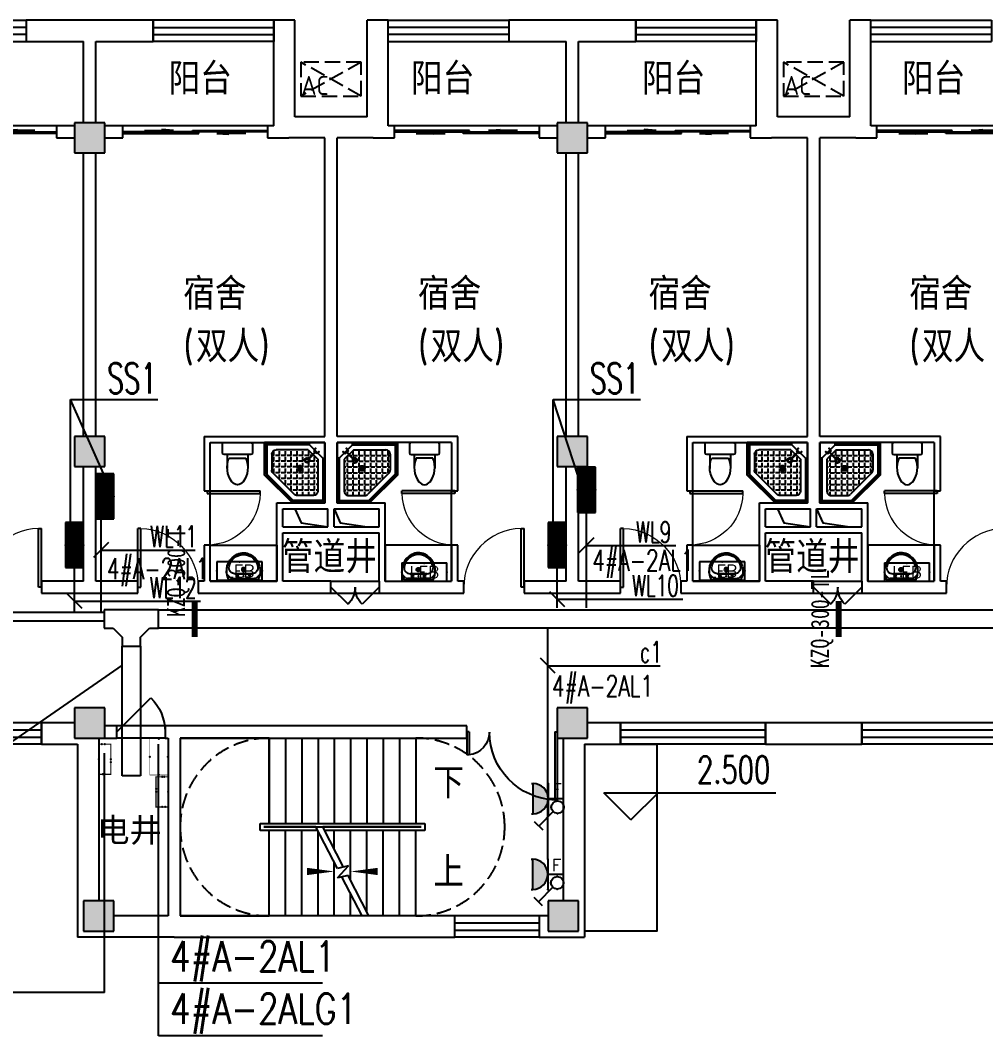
# Model space of a CAD drawing. Extents: x 1725663 to 4653551, y -550461 to 248782.
# Drawn here: x 2067400 to 2083402, y -184706 to -167871 of the extents above; entities that cross this region are included whole.
import ezdxf
from ezdxf.enums import TextEntityAlignment as Align

# ---------------------------------------------------------------- set-up
doc = ezdxf.new("R2010")
doc.units = 0
doc.header["$LTSCALE"] = 1000
doc.linetypes.add('DASH', pattern=[0.35, 0.25, -0.1])
for name, color, linetype in [('0-底图', 7, 'Continuous'), ('A-FLOR-STRS', 140, 'Continuous'), ('CABLETRAY', 4, 'Continuous'), ('CABLETRAY_DIM', 3, 'Continuous'), ('CLAYER', 7, 'Continuous'), ('COLUMN', 255, 'Continuous'), ('DBZ', 7, 'Continuous'), ('DIM-照明', 3, 'Continuous'), ('DIM-箱柜', 7, 'Continuous'), ('DIM_ELEV', 3, 'Continuous'), ('DIM_SYMB', 3, 'Continuous'), ('DOOR_FIRE', 4, 'Continuous'), ('EQUIP-插座', 3, 'Continuous'), ('EQUIP-照明', 3, 'Continuous'), ('EQUIP-箱柜', 3, 'Continuous'), ('PUB_HATCH', 8, 'Continuous'), ('PUB_TEXT', 7, 'Continuous'), ('STAIR', 2, 'Continuous'), ('TEL_TEXT', 7, 'Continuous'), ('WALL', 2, 'Continuous'), ('WINDOW', 4, 'Continuous'), ('WIRE-照明', 6, 'Continuous'), ('抗震支吊架', 2, 'Continuous'), ('洁具', 213, 'Continuous'), ('空调外机', 211, 'Continuous')]:
    doc.layers.add(name, color=color, linetype=linetype)
doc.styles.add('_TCH_DIM', font='SIMPLEX', dxfattribs={"width": 0.8, "height": 5, "bigfont": 'HZTXT'})
doc.styles.add('_TEL_DIM', font='SIMPLEX', dxfattribs={"width": 0.8, "height": 3.5, "bigfont": 'HZTXT'})
doc.styles.add('kzcad', font='', dxfattribs={"width": 0.8})
doc.styles.get("Standard").update_dxf_attribs({"font": 'geniso.shx', "bigfont": 'hztxt.shx'})
doc.styles.add('黑体', font='')
doc.styles.get('kzcad').set_extended_font_data('SimSun')
doc.styles.get('黑体').set_extended_font_data('SimHei')

# ---------------------------------------------------------------- blocks, each defined once
blk = doc.blocks.new('$equip_U$00000177(WIN7-PC-dian)')
at = {"const_width": 0.02}
blk.add_lwpolyline([(-0.6, 0.6), (0.6, 0.6), (0.6, 0), (-0.6, 0)], close=True, dxfattribs=at)
for p in [(0, 0.6), (-0.6, 0.3), (0, 0), (0.6, 0.3)]:
    blk.add_point(p)
at = {"color": 7, "style": '_TEL_DIM', "flags": 1}
for tag in ['A', 'REMARK']:
    blk.add_attdef(tag, text='', height=0.00002, dxfattribs=at).set_placement((0, 0), align=Align.MIDDLE_CENTER)
blk = doc.blocks.new('fdsefg')
at = {"layer": 'EQUIP-箱柜', "const_width": 20}
blk.add_lwpolyline([(21301, 11505), (21801, 11505), (21801, 11305), (21301, 11305)], close=True, dxfattribs=at)
at = {"layer": 'EQUIP-箱柜'}
for p in [(21601, 11505), (21301, 11355), (21801, 11372)]:
    blk.add_point(p, dxfattribs=at)
blk = doc.blocks.new('$equip_U$00000181(WIN7-PC-dian)')
for p in [(0, 0.4), (-0.5, 0.2), (0, 0), (0.5, 0.2)]:
    blk.add_point(p)
at = {"xscale": 0.002, "yscale": 0.002, "zscale": 0.002}
blk.add_blockref('fdsefg', (-43.101, -22.61), dxfattribs=at)
at = {"color": 7, "style": '_TEL_DIM', "flags": 1}
for tag in ['A', 'REMARK']:
    blk.add_attdef(tag, text='', height=0.00002, dxfattribs=at).set_placement((0, 0), align=Align.MIDDLE_CENTER)
at = {"color": 7, "style": '_TEL_DIM'}
blk.add_attdef('$TEXT$', text='', height=0.00002, dxfattribs=at).set_placement((0.1, 0), align=Align.MIDDLE_CENTER)
blk = doc.blocks.new('*X490')
at = {"color": 0}
for p, q in [((-250, 33), (-83, 200)), ((-250, 68), (-118, 200)), ((-250, 104), (-154, 200)), ((-250, 139), (-189, 200)), ((-250, 174), (-224, 200)), ((-247, 0), (-47, 200)), ((-212, 0), (-12, 200)), ((-177, 0), (23, 200)), ((-141, 0), (59, 200)), ((-106, 0), (94, 200)), ((-71, 0), (129, 200)), ((-35, 0), (165, 200)), ((0, 0), (200, 200)), ((35, 0), (235, 200)), ((71, 0), (250, 179)), ((106, 0), (250, 144)), ((141, 0), (250, 109)), ((177, 0), (250, 73)), ((212, 0), (250, 38)), ((247, 0), (250, 3))]:
    blk.add_line(p, q, dxfattribs=at)
blk = doc.blocks.new('$equip$00002943')
for p, q in [((-0.75, 0.6), (-0.75, 0)), ((0.75, 0.6), (-0.75, 0.6)), ((0.75, 0), (0.75, 0.6)), ((-0.75, 0), (0.75, 0))]:
    blk.add_line(p, q)
for points, const_width in [([(-0.75, 0.3), (0.75, 0.3)], 0.6), ([(-0.75, 0.6), (-0.75, 0), (0.75, 0), (0.75, 0.6), (-0.75, 0.6), (-0.75, 0)], 0.02)]:
    blk.add_lwpolyline(points, dxfattribs=dict(const_width=const_width))
for p in [(0, 0.6), (-0.75, 0.3), (0, 0), (0.75, 0.3)]:
    blk.add_point(p)
at = {"xscale": 0.00300000000061118, "yscale": 0.00300000000061118, "zscale": 0.00300000000061118}
blk.add_blockref('*X490', (0, 0), dxfattribs=at)
at = {"color": 7, "style": '_TEL_DIM', "flags": 1}
for tag in ['A', 'REMARK']:
    blk.add_attdef(tag, text='', height=0.00002, dxfattribs=at).set_placement((0, 0), align=Align.MIDDLE_CENTER)
blk = doc.blocks.new('$equip$00001764')
for p, q in [((-0.5, 1.05), (-0.5, 1)), ((0.5, 1.05), (0.5, 1)), ((-0.5, 1), (0.5, 1)), ((0.5, 0.5), (-0.5, 0.5)), ((0, 0.5), (0, 0))]:
    blk.add_line(p, q)
blk.add_arc((0, 1), 0.5, 180, 0)
for p in [(-0.5, 0.5), (0.5, 0.5), (0, 0)]:
    blk.add_point(p)
for points in [[(0.433, 0.75), (-0.433, 0.75), (0.5, 1), (-0.5, 1)], [(0.25, 0.567), (-0.25, 0.567), (0.433, 0.75), (-0.433, 0.75)], [(0, 0.5), (0, 0.5), (0.25, 0.567), (-0.25, 0.567)]]:
    blk.add_solid(points)
at = {"color": 7, "style": '_TEL_DIM'}
blk.add_attdef('$TEXT$', text='', height=0.4, dxfattribs=at).set_placement((0.303, 0.211), align=Align.MIDDLE_CENTER)
at = {"color": 7, "style": '_TEL_DIM', "flags": 1}
blk.add_attdef('A', text='', height=0.00002, dxfattribs=at).set_placement((0, 0), align=Align.MIDDLE_CENTER)
blk = doc.blocks.new('$equip$00002327')
for p, q in [((0.147, 0.356), (0.625, 0.833)), ((0.484, 0.975), (0.766, 0.692))]:
    blk.add_line(p, q)
blk.add_circle((0, 0.208), 0.208)
for p in [(0, 0.417), (-0.208, 0.208), (0, 0), (0.208, 0.208)]:
    blk.add_point(p)
at = {"color": 7, "flags": 1}
blk.add_attdef('A', text='', height=0.00002, dxfattribs=at).set_placement((0, 0), align=Align.MIDDLE_CENTER)
blk = doc.blocks.new('$equip$00002908')
for p, q in [((0.75, 0.6), (-0.75, 0.6)), ((-0.75, 0.6), (-0.75, 0)), ((0.75, 0), (0.75, 0.6)), ((-0.75, 0), (0.75, 0))]:
    blk.add_line(p, q)
at = {"const_width": 0.04}
blk.add_lwpolyline([(-0.75, 0.6), (-0.75, 0), (0.75, 0), (0.75, 0.6), (-0.75, 0.6), (-0.75, 0)], dxfattribs=at)
for p in [(0, 0.6), (-0.75, 0.3), (0, 0), (0.75, 0.3)]:
    blk.add_point(p)
at = {"color": 7, "style": '_TEL_DIM'}
blk.add_attdef('$TEXT$', text='', height=0.4, dxfattribs=at).set_placement((0, 0.3), align=Align.MIDDLE_CENTER)
at = {"color": 7, "style": '_TEL_DIM', "flags": 1}
for tag in ['A', 'REMARK']:
    blk.add_attdef(tag, text='', height=0.00002, dxfattribs=at).set_placement((0, 0), align=Align.MIDDLE_CENTER)
blk = doc.blocks.new('1F平面-CAD导入_dwg_Drawing4_t3_dwg_$plan$00001613-474159-1F-927810-1F')
at = {"layer": '洁具'}
for p, q in [((-200, 170), (-430, 170)), ((-30, 250), (-170, 250)), ((-260, -140), (-260, 140)), ((-200, -170), (-200, -220)), ((-170, -250), (-30, -250))]:
    blk.add_line(p, q, dxfattribs=at)
for points in [[(-200, 220), (-200, 170), (-200, -170), (-430, -170)], [(0, -220), (0, 220)]]:
    blk.add_lwpolyline(points, dxfattribs=at)
for centre, radius, start, end in [((-413, -227), 398, 67.4505, 126.6381), ((-170, 220), 30, 90, 180), ((-30, 220), 30, 0, 90), ((-590, 0), 110, 123.4509, 236.5491), ((-413, 227), 398, 233.3619, 292.5495), ((-170, -220), 30, 180, 270), ((-30, -220), 30, 270, 0)]:
    blk.add_arc(centre, radius, start, end, dxfattribs=at)
blk = doc.blocks.new('$lvtry$00000169')
at = {"color": 0}
for p, q in [((259, -36), (259, 0)), ((259, -36), (36, -259)), ((276, -120), (120, -276)), ((144, -151), (291, -298)), ((151, -144), (298, -291)), ((259, -24), (976, -24)), ((259, -36), (964, -36)), ((270, -213), (270, -143)), ((276, -120), (808, -120)), ((366, -213), (366, -143)), ((462, -213), (462, -143)), ((558, -213), (558, -143)), ((655, -213), (655, -143)), ((751, -213), (751, -143)), ((847, -213), (847, -143)), ((964, -36), (976, -24)), ((964, -36), (964, -525)), ((976, -24), (976, -530)), ((36, -259), (0, -259)), ((24, -259), (24, -976)), ((36, -259), (36, -964)), ((120, -276), (120, -808)), ((120, -309), (147, -309)), ((173, -309), (173, -239)), ((173, -309), (243, -309)), ((173, -405), (173, -335)), ((183, -213), (205, -213)), ((220, -213), (243, -213)), ((270, -213), (340, -213)), ((270, -263), (270, -239)), ((270, -405), (270, -335)), ((334, -309), (340, -309)), ((366, -213), (436, -213)), ((366, -309), (366, -239)), ((366, -309), (436, -309)), ((366, -405), (366, -335)), ((462, -213), (532, -213)), ((462, -309), (462, -239)), ((462, -309), (532, -309)), ((462, -405), (462, -335)), ((558, -213), (628, -213)), ((558, -309), (558, -239)), ((558, -309), (628, -309)), ((558, -405), (558, -335)), ((655, -213), (725, -213)), ((655, -309), (655, -239)), ((655, -309), (725, -309)), ((655, -405), (655, -335)), ((751, -213), (821, -213)), ((751, -309), (751, -239)), ((751, -309), (821, -309)), ((751, -405), (751, -335)), ((847, -213), (880, -213)), ((847, -309), (847, -239)), ((847, -309), (880, -309)), ((847, -405), (847, -335)), ((880, -192), (880, -460)), ((120, -405), (147, -405)), ((120, -501), (147, -501)), ((173, -405), (243, -405)), ((173, -501), (173, -431)), ((173, -501), (243, -501)), ((270, -405), (340, -405)), ((270, -501), (270, -431)), ((270, -501), (340, -501)), ((366, -405), (379, -405)), ((366, -501), (366, -431)), ((366, -501), (436, -501)), ((462, -405), (532, -405)), ((462, -501), (462, -431)), ((462, -501), (532, -501)), ((558, -405), (628, -405)), ((558, -501), (558, -431)), ((558, -501), (628, -501)), ((655, -405), (725, -405)), ((655, -501), (655, -431)), ((655, -501), (725, -501)), ((751, -405), (821, -405)), ((751, -501), (751, -431)), ((751, -501), (821, -501)), ((847, -405), (880, -405)), ((847, -501), (847, -431)), ((847, -501), (867, -501)), ((120, -598), (147, -598)), ((173, -598), (173, -528)), ((173, -598), (243, -598)), ((173, -694), (173, -624)), ((270, -598), (270, -528)), ((270, -598), (340, -598)), ((270, -694), (270, -624)), ((366, -598), (366, -528)), ((366, -598), (436, -598)), ((366, -694), (366, -624)), ((462, -598), (462, -528)), ((462, -598), (532, -598)), ((462, -694), (462, -624)), ((859, -511), (511, -859)), ((964, -525), (525, -964)), ((976, -530), (530, -976)), ((558, -598), (558, -528)), ((558, -598), (628, -598)), ((558, -694), (558, -624)), ((655, -598), (655, -528)), ((655, -598), (725, -598)), ((655, -694), (655, -624)), ((751, -598), (751, -528)), ((751, -598), (773, -598)), ((964, -525), (976, -530)), ((120, -694), (147, -694)), ((120, -790), (147, -790)), ((173, -694), (243, -694)), ((173, -790), (173, -720)), ((173, -790), (243, -790)), ((173, -878), (173, -816)), ((270, -694), (340, -694)), ((270, -790), (270, -720)), ((270, -790), (340, -790)), ((270, -880), (270, -816)), ((366, -694), (436, -694)), ((366, -790), (366, -720)), ((366, -790), (436, -790)), ((366, -880), (366, -816)), ((462, -694), (532, -694)), ((462, -790), (462, -720)), ((462, -790), (532, -790)), ((462, -880), (462, -816)), ((558, -694), (628, -694)), ((558, -790), (558, -720)), ((558, -790), (580, -790)), ((655, -694), (676, -694)), ((36, -964), (24, -976)), ((24, -976), (530, -976)), ((36, -964), (525, -964)), ((192, -880), (460, -880)), ((525, -964), (530, -976))]:
    blk.add_line(p, q, dxfattribs=at)
blk.add_lwpolyline([(0, 0), (0, -1000), (540, -1000), (1000, -540), (1000, 0)], close=True)
for points in [[(0, 0), (0, -1000)], [(0, 0), (1000, 0)], [(1000, 0), (1000, -540)], [(136, -190), (148, -178), (132, -162), (121, -174)], [(190, -136), (178, -148), (162, -132), (174, -121)], [(1000, -540), (540, -1000)], [(0, -1000), (540, -1000)]]:
    blk.add_lwpolyline(points, close=True, dxfattribs=at)
for radius in [43.8, 31.1]:
    blk.add_circle((416, -428), radius, dxfattribs=at)
for centre, radius, start, end in [((808, -192), 72, 0, 90), ((296, -296), 40.6, 142.583, 128.4197), ((296, -296), 28.6, 145.828, 125.6599), ((808, -460), 72, 315, 0), ((192, -808), 72, 180, 270), ((460, -808), 72, 270, 315)]:
    blk.add_arc(centre, radius, start, end, dxfattribs=at)
for p in [(103, -156, 0), (156, -102, 0), (416, -428, 0)]:
    blk.add_point(p, dxfattribs=at)
blk = doc.blocks.new('$lvtry$00000178')
at = {"color": 0}
for p, q in [((-238, 0), (238, 0)), ((-214, -36), (-272, -91)), ((-180, -23), (180, -23)), ((-142, -105), (140, -105)), ((140, -105), (-142, -105)), ((216, -37), (268, -91))]:
    blk.add_line(p, q, dxfattribs=at)
blk.add_lwpolyline([(-104, -430, 0.224698), (110, -425, 0.348046), (269, -79), (239, 0), (-241, 0), (-271, -79, 0.356844)], format="xyb", close=True, dxfattribs=at)
for centre, radius in [((-100, -65), 16.3), ((1, -172), 31.6), ((100, -65), 16.3)]:
    blk.add_circle(centre, radius, dxfattribs=at)
at = {"color": 0, "lineweight": 13}
blk.add_circle((1, -172), 23, dxfattribs=at)
at = {"color": 0}
for centre, radius, start, end in [((-142, -205), 100, 90, 190.5602), ((-180, -73), 50, 90, 133.181), ((140, -205), 100, 349.4398, 90), ((180, -73), 50, 44.5607, 90), ((-1, -179), 243, 190.5602, 349.4398)]:
    blk.add_arc(centre, radius, start, end, dxfattribs=at)
for p in [(0, -65), (1, -172)]:
    blk.add_point(p, dxfattribs=at)
blk = doc.blocks.new('A$C70365C93')
at = {"layer": '洁具'}
blk.add_lwpolyline([(-1900, 2300), (-1900, 1700), (-800, 1700), (-800, 2300)], close=True, dxfattribs=at)
blk.add_blockref('$lvtry$00000178', (-1350, 2280), dxfattribs=at)
at = {"layer": '洁具', "rotation": 180}
blk.add_blockref('$lvtry$00000169', (0, 0), dxfattribs=at)
at = {"layer": '洁具', "extrusion": (0, 0, -1), "xscale": -1, "zscale": -1, "rotation": 90}
blk.add_blockref('1F平面-CAD导入_dwg_Drawing4_t3_dwg_$plan$00001613-474159-1F-927810-1F', (1450, 0), dxfattribs=at)
blk = doc.blocks.new('A$Cf5a72a1b')
at = {"layer": '空调外机', "linetype": 'DASH'}
for p, q in [((1000, 563), (0, 0)), ((1000, 0), (0, 563))]:
    blk.add_line(p, q, dxfattribs=at)
blk.add_lwpolyline([(1000, 563), (0, 563), (0, 0), (1000, 0)], close=True, dxfattribs=at)
at = {"layer": 'PUB_TEXT'}
blk.add_text('AC', height=315, dxfattribs=at).set_placement((5, 18))
blk = doc.blocks.new('$WINLIB2D$00000001')
at = {"color": 0}
for points in [[(-0.5, 0.5), (-0.5, -0.5)], [(-0.5, 0.5), (0.5, 0.5)], [(0.5, -0.5), (0.5, 0.5)], [(0.5, 0.1667), (-0.5, 0.1667)], [(0.5, -0.1667), (-0.5, -0.1667)], [(-0.5, -0.5), (0.5, -0.5)]]:
    blk.add_lwpolyline(points, dxfattribs=at)
blk = doc.blocks.new('$DorLib2D$00000131')
at = {"color": 0, "linetype": 'Continuous'}
for p, q in [((0.15, 0.125), (0.2319, 0.1973)), ((0.2319, 0.1973), (0.2319, 0.125)), ((-0.5, 0.125), (-0.5, 0)), ((0.0192, 0.125), (-0.5, 0.125)), ((0.0192, 0), (0.0192, 0.125)), ((0.35, 0.125), (0.15, 0.125)), ((-0.5, 0), (0.0192, 0)), ((-0.024, 0), (0.5, 0)), ((-0.024, -0.125), (-0.024, 0)), ((0.5, 0), (0.5, -0.125)), ((-0.35, -0.125), (-0.15, -0.125)), ((-0.2319, -0.1973), (-0.2319, -0.125)), ((-0.15, -0.125), (-0.2319, -0.1973)), ((0.5, -0.125), (-0.024, -0.125))]:
    blk.add_line(p, q, dxfattribs=at)
blk = doc.blocks.new('$DorLib2D$00000116')
at = {"color": 0}
for p, q in [((-0.5, 0), (-0.146, 0.354)), ((0.5, 0), (0.146, 0.354))]:
    blk.add_line(p, q, dxfattribs=at)
for centre, start, end in [((-0.5, 0), 0, 45), ((0.5, 0), 135, 180)]:
    blk.add_arc(centre, 0.5, start, end, dxfattribs=at)
blk = doc.blocks.new('$DorLib2D$00000001')
for p, q in [((0.45, 0.975), (0.5, 0.975)), ((0.45, 0), (0.45, 0.975)), ((0.5, 0), (0.5, 0.975)), ((0.5, 0), (0.45, 0))]:
    blk.add_line(p, q)
at = {"lineweight": 13}
blk.add_arc((0.475, 0), 0.975, 91.4693, 180, dxfattribs=at)
blk = doc.blocks.new('$DorLib2D$00000114')
at = {"color": 0}
blk.add_line((0.5, 0), (-0.207, 0.707), dxfattribs=at)
blk.add_arc((0.5, 0), 1, 135, 180, dxfattribs=at)
blk = doc.blocks.new('$DorLib2D$00000225')
at = {"color": 0}
for p, q in [((0.475, -0.001), (0.475, 0.752)), ((0.475, 0.752), (0.5, 0.752)), ((0.5, -0.001), (0.5, 0.752)), ((-0.5, 0), (-0.5, 0.252)), ((-0.475, 0.252), (-0.5, 0.252)), ((-0.475, 0), (-0.475, 0.252)), ((-0.475, 0), (-0.5, 0)), ((0.475, -0.001), (0.5, -0.001))]:
    blk.add_line(p, q, dxfattribs=at)
for centre, radius, start, end in [((0.505, -0.002), 0.755, 92.2493, 179.7238), ((-0.501, 0.003), 0.251, 359.7899, 84.0974)]:
    blk.add_arc(centre, radius, start, end, dxfattribs=at)
blk = doc.blocks.new('ghgd')
at = {"layer": 'PUB_HATCH'}
for points in [[(1505057, -88437.8), (1505057, -88937.8), (1505557, -88937.8), (1505557, -88437.8)], [(1513057, -88437.8), (1513057, -88937.8), (1513557, -88937.8), (1513557, -88437.8)], [(1505057, -93637.8), (1505057, -94137.8), (1505557, -94137.8), (1505557, -93637.8)], [(1513057, -93637.8), (1513057, -94137.8), (1513557, -94137.8), (1513557, -93637.8)], [(1505057, -98137.8), (1505057, -98637.8), (1505557, -98637.8), (1505557, -98137.8)], [(1513057, -98137.8), (1513057, -98637.8), (1513557, -98637.8), (1513557, -98137.8)], [(1505207, -101337.8), (1505207, -101837.8), (1505707, -101837.8), (1505707, -101337.8)], [(1512907, -101337.8), (1512907, -101837.8), (1513407, -101837.8), (1513407, -101337.8)]]:
    blk.add_hatch(color=256, dxfattribs=at).paths.add_polyline_path(points)
for points in [[(1508707, -94837.8), (1508810.6, -95068), (1509257, -95137.8)], [(1509357, -94837.8), (1509460.6, -95068), (1509907, -95137.8)], [(1516707, -94837.8), (1516810.6, -95068), (1517257, -95137.8)], [(1517357, -94837.8), (1517460.6, -95068), (1517907, -95137.8)]]:
    blk.add_lwpolyline(points)
at = {"layer": 'A-FLOR-STRS'}
for p, q in [((1508282, -98637.8), (1506807, -98637.8)), ((1506807, -98637.8), (1506807, -101587.8)), ((1508282, -98637.8), (1510712, -98637.8)), ((1508282, -98637.8), (1508282, -100052.8)), ((1508282, -100052.8), (1508282, -98637.8)), ((1508552, -98637.8), (1508552, -100052.8)), ((1508822, -98637.8), (1508822, -100052.8)), ((1509092, -98637.8), (1509092, -100052.8)), ((1509362, -98637.8), (1509362, -100052.8)), ((1509632, -98637.8), (1509632, -100052.8)), ((1509902, -98637.8), (1509902, -100052.8)), ((1510172, -98637.8), (1510172, -100052.8)), ((1510442, -98637.8), (1510442, -100052.8)), ((1510712, -98637.8), (1510712, -100052.8)), ((1508132, -100172.8), (1508132, -100052.8)), ((1508132, -100052.8), (1510862, -100052.8)), ((1509057.4, -100112.8), (1508192, -100112.8)), ((1508192, -100112.8), (1508192, -100112.8)), ((1508192, -100112.8), (1509057.4, -100112.8)), ((1509057.4, -100112.8), (1508282, -100112.8)), ((1508282, -100112.8), (1510712, -100112.8)), ((1509414.2, -100799.4), (1509057.4, -100112.8)), ((1510712, -100112.8), (1509170.1, -100112.8)), ((1509515.3, -100777.1), (1509170.1, -100112.8)), ((1510802, -100112.8), (1509170.1, -100112.8)), ((1509170.1, -100112.8), (1510802, -100112.8)), ((1510712, -100112.8), (1510712, -100112.8)), ((1510802, -100112.8), (1510802, -100112.8)), ((1510862, -100052.8), (1510862, -100172.8)), ((1509088.6, -100172.8), (1508132, -100172.8)), ((1508282, -101587.8), (1508282, -100172.8)), ((1508282, -101587.8), (1508282, -100172.8)), ((1508552, -101587.8), (1508552, -100172.8)), ((1508822, -101587.8), (1508822, -100172.8)), ((1509092, -101587.8), (1509092, -100179.3)), ((1510862, -100172.8), (1509201.3, -100172.8)), ((1509362, -100482), (1509362, -100172.8)), ((1509632, -101001.6), (1509632, -100172.8)), ((1509902, -101521.2), (1509902, -100172.8)), ((1510172, -101587.8), (1510172, -100172.8)), ((1510442, -101587.8), (1510442, -100172.8)), ((1510712, -101587.8), (1510712, -100172.8)), ((1509362, -101587.8), (1509362, -100698.9)), ((1509596.6, -100759.1), (1509414.2, -100799.4)), ((1509414.7, -100957.3), (1509596.6, -100759.1)), ((1509589, -100918.8), (1509414.7, -100957.3)), ((1509823.9, -101587.8), (1509487.9, -100941.1)), ((1509936.6, -101587.8), (1509589, -100918.8)), ((1509632, -101587.8), (1509632, -101218.5)), ((1506807, -101587.8), (1508282, -101587.8)), ((1509823.9, -101587.8), (1508282, -101587.8)), ((1510712, -101587.8), (1509936.6, -101587.8))]:
    blk.add_line(p, q, dxfattribs=at)
at = {"layer": 'COLUMN'}
for p, q in [((1505057, -88437.8), (1505057, -88937.8)), ((1505557, -88437.8), (1505057, -88437.8)), ((1505557, -88937.8), (1505557, -88437.8)), ((1513057, -88437.8), (1513057, -88937.8)), ((1513557, -88437.8), (1513057, -88437.8)), ((1513557, -88937.8), (1513557, -88437.8)), ((1505057, -88937.8), (1505557, -88937.8)), ((1513057, -88937.8), (1513557, -88937.8)), ((1505057, -93637.8), (1505057, -94137.8)), ((1505557, -93637.8), (1505057, -93637.8)), ((1505557, -94137.8), (1505557, -93637.8)), ((1513057, -93637.8), (1513057, -94137.8)), ((1513557, -93637.8), (1513057, -93637.8)), ((1513557, -94137.8), (1513557, -93637.8)), ((1505057, -94137.8), (1505557, -94137.8)), ((1513057, -94137.8), (1513557, -94137.8)), ((1505057, -98137.8), (1505057, -98637.8)), ((1505557, -98137.8), (1505057, -98137.8)), ((1505557, -98637.8), (1505557, -98137.8)), ((1513057, -98137.8), (1513057, -98637.8)), ((1513557, -98137.8), (1513057, -98137.8)), ((1513557, -98637.8), (1513557, -98137.8)), ((1505057, -98637.8), (1505557, -98637.8)), ((1513057, -98637.8), (1513557, -98637.8)), ((1505207, -101337.8), (1505207, -101837.8)), ((1505707, -101337.8), (1505207, -101337.8)), ((1505707, -101837.8), (1505707, -101337.8)), ((1512907, -101337.8), (1512907, -101837.8)), ((1513407, -101337.8), (1512907, -101337.8)), ((1513407, -101837.8), (1513407, -101337.8)), ((1505207, -101837.8), (1505707, -101837.8)), ((1512907, -101837.8), (1513407, -101837.8))]:
    blk.add_line(p, q, dxfattribs=at)
at = {"layer": 'Defpoints'}
blk.add_lwpolyline([(1513507, -98737.8), (1514707, -98737.8), (1514707, -101837.8), (1513507, -101837.8)], dxfattribs=at)
at = {"layer": 'DIM_ELEV'}
for p, q in [((1514278.7, -99994.8), (1513828.7, -99544.8)), ((1513828.7, -99544.8), (1516678.7, -99544.8)), ((1514278.7, -99994.8), (1514728.7, -99544.8))]:
    blk.add_line(p, q, dxfattribs=at)
at = {"layer": 'DIM_SYMB'}
for points in [[(1510847, -99375.3, 0, 0, 0), (1507544.5, -99375.3, 0, 0, 0), (1507544.5, -100850.3, 0, 0, 0), (1509362, -100850.3, 0, 120, 0), (1508912, -100850.3, 0, 0, 0)], [(1510847, -100850.3, 0, 0, 0), (1509632, -100850.3, 0, 120, 0), (1510082, -100850.3, 0, 0, 0)]]:
    blk.add_lwpolyline(points, format="xyseb", dxfattribs=at)
at = {"layer": 'DOOR_FIRE'}
for p, q in [((1509307, -96037.8), (1510107, -96037.8)), ((1517307, -96037.8), (1518107, -96037.8)), ((1509307, -96237.8), (1510107, -96237.8)), ((1517307, -96237.8), (1518107, -96237.8)), ((1506557, -98437.8, 100), (1505757, -98437.8, 100)), ((1506557, -98637.8, 100), (1505757, -98637.8, 100))]:
    blk.add_line(p, q, dxfattribs=at)
at = {"layer": 'STAIR', "color": 9, "linetype": 'DASH'}
for p, q in [((1506807, -100112.8), (1506807, -100112.8)), ((1512187, -100112.8), (1512187, -100112.8))]:
    blk.add_line(p, q, dxfattribs=at)
for points in [[(1508282, -98637.8, 0.4142136), (1506807, -100112.8)], [(1510712, -98637.8, -0.4142136), (1512187, -100112.8)], [(1508282, -101587.8, -0.4142136), (1506807, -100112.8)], [(1510712, -101587.8, 0.4142136), (1512187, -100112.8)]]:
    blk.add_lwpolyline(points, format="xyb", dxfattribs=at)
at = {"layer": 'WALL'}
for p, q in [((1505307, -86737.8), (1504257, -86737.8)), ((1504257, -86737.8), (1504257, -87087.8)), ((1506357, -86737.8), (1505307, -86737.8)), ((1506357, -87087.8), (1506357, -86737.8)), ((1508707, -86737.8), (1508357, -86737.8)), ((1508357, -86737.8), (1508357, -87087.8)), ((1508707, -88337.8), (1508707, -86737.8)), ((1509907, -88337.8), (1509907, -86737.8)), ((1510257, -86737.8), (1509907, -86737.8)), ((1510257, -87087.8), (1510257, -86737.8)), ((1513307, -86737.8), (1512257, -86737.8)), ((1512257, -86737.8), (1512257, -87087.8)), ((1514357, -86737.8), (1513307, -86737.8)), ((1514357, -87087.8), (1514357, -86737.8)), ((1516707, -86737.8), (1516357, -86737.8)), ((1516357, -86737.8), (1516357, -87087.8)), ((1516707, -88337.8), (1516707, -86737.8)), ((1517907, -88337.8), (1517907, -86737.8)), ((1518257, -86737.8), (1517907, -86737.8)), ((1518257, -87087.8), (1518257, -86737.8)), ((1504257, -87087.8), (1505207, -87087.8)), ((1505207, -88437.8), (1505207, -87087.8)), ((1505407, -87087.8), (1506357, -87087.8)), ((1505407, -88437.8), (1505407, -87087.8)), ((1508357, -88487.8), (1508357, -87087.8)), ((1510257, -88487.8), (1510257, -87087.8)), ((1512257, -87087.8), (1513207, -87087.8)), ((1513207, -88437.8), (1513207, -87087.8)), ((1513407, -87087.8), (1514357, -87087.8)), ((1513407, -88437.8), (1513407, -87087.8)), ((1516357, -88487.8), (1516357, -87087.8)), ((1518257, -88487.8), (1518257, -87087.8)), ((1509307, -88337.8), (1508707, -88337.8)), ((1509907, -88337.8), (1509307, -88337.8)), ((1517307, -88337.8), (1516707, -88337.8)), ((1517907, -88337.8), (1517307, -88337.8)), ((1505057, -88487.8), (1504757, -88487.8)), ((1504757, -88487.8), (1504757, -88687.8)), ((1505857, -88487.8), (1505557, -88487.8)), ((1505857, -88687.8), (1505857, -88487.8)), ((1508357, -88487.8), (1508257, -88487.8)), ((1508257, -88487.8), (1508257, -88687.8)), ((1510357, -88487.8), (1510257, -88487.8)), ((1510357, -88687.8), (1510357, -88487.8)), ((1513057, -88487.8), (1512757, -88487.8)), ((1512757, -88487.8), (1512757, -88687.8)), ((1513857, -88487.8), (1513557, -88487.8)), ((1513857, -88687.8), (1513857, -88487.8)), ((1516357, -88487.8), (1516257, -88487.8)), ((1516257, -88487.8), (1516257, -88687.8)), ((1518357, -88487.8), (1518257, -88487.8)), ((1518357, -88687.8), (1518357, -88487.8)), ((1504757, -88687.8), (1505057, -88687.8)), ((1505557, -88687.8), (1505857, -88687.8)), ((1508257, -88687.8), (1508607, -88687.8)), ((1509207, -88687.8), (1508607, -88687.8)), ((1509207, -93637.8), (1509207, -88687.8)), ((1510007, -88687.8), (1509407, -88687.8)), ((1509407, -93637.8), (1509407, -88687.8)), ((1510007, -88687.8), (1510357, -88687.8)), ((1512757, -88687.8), (1513057, -88687.8)), ((1513557, -88687.8), (1513857, -88687.8)), ((1516257, -88687.8), (1516607, -88687.8)), ((1517207, -88687.8), (1516607, -88687.8)), ((1517207, -93637.8), (1517207, -88687.8)), ((1518007, -88687.8), (1517407, -88687.8)), ((1517407, -93637.8), (1517407, -88687.8)), ((1518007, -88687.8), (1518357, -88687.8)), ((1505207, -93637.8), (1505207, -88937.8)), ((1505407, -93637.8), (1505407, -88937.8)), ((1513207, -93637.8), (1513207, -88937.8)), ((1513407, -93637.8), (1513407, -88937.8)), ((1507207, -93637.8), (1509207, -93637.8)), ((1507207, -93637.8), (1507207, -94537.8)), ((1507307, -93737.8), (1509207, -93737.8)), ((1507307, -94537.8), (1507307, -93737.8)), ((1509207, -94737.8), (1509207, -93737.8)), ((1511407, -93637.8), (1509407, -93637.8)), ((1509407, -94737.8), (1509407, -93737.8)), ((1511307, -93737.8), (1509407, -93737.8)), ((1511307, -93737.8), (1511307, -94537.8)), ((1511407, -94537.8), (1511407, -93637.8)), ((1515207, -93637.8), (1517207, -93637.8)), ((1515207, -93637.8), (1515207, -94537.8)), ((1515307, -93737.8), (1517207, -93737.8)), ((1515307, -94537.8), (1515307, -93737.8)), ((1517207, -94737.8), (1517207, -93737.8)), ((1519407, -93637.8), (1517407, -93637.8)), ((1517407, -94737.8), (1517407, -93737.8)), ((1519307, -93737.8), (1517407, -93737.8)), ((1519307, -93737.8), (1519307, -94537.8)), ((1519407, -94537.8), (1519407, -93637.8)), ((1505207, -96037.8), (1505207, -94137.8)), ((1505407, -96037.8), (1505407, -94137.8)), ((1513207, -96037.8), (1513207, -94137.8)), ((1513407, -96037.8), (1513407, -94137.8)), ((1507207, -94537.8), (1507307, -94537.8)), ((1511307, -94537.8), (1511407, -94537.8)), ((1515207, -94537.8), (1515307, -94537.8)), ((1519307, -94537.8), (1519407, -94537.8)), ((1508407, -94737.8), (1509207, -94737.8)), ((1508407, -95237.8), (1508407, -94737.8)), ((1509407, -94737.8), (1510207, -94737.8)), ((1510207, -95237.8), (1510207, -94737.8)), ((1516407, -94737.8), (1517207, -94737.8)), ((1516407, -95237.8), (1516407, -94737.8)), ((1517407, -94737.8), (1518207, -94737.8)), ((1518207, -95237.8), (1518207, -94737.8)), ((1508507, -94837.8), (1509257, -94837.8)), ((1508507, -95137.8), (1508507, -94837.8)), ((1509257, -95137.8), (1509257, -94837.8)), ((1509357, -94837.8), (1510107, -94837.8)), ((1509357, -95137.8), (1509357, -94837.8)), ((1510107, -95137.8), (1510107, -94837.8)), ((1516507, -94837.8), (1517257, -94837.8)), ((1516507, -95137.8), (1516507, -94837.8)), ((1517257, -95137.8), (1517257, -94837.8)), ((1517357, -94837.8), (1518107, -94837.8)), ((1517357, -95137.8), (1517357, -94837.8)), ((1518107, -95137.8), (1518107, -94837.8)), ((1508407, -96037.8), (1508407, -95237.8)), ((1508507, -95137.8), (1509257, -95137.8)), ((1508507, -95237.8), (1509307, -95237.8)), ((1508507, -96037.8), (1508507, -95237.8)), ((1509307, -95237.8), (1510107, -95237.8)), ((1509357, -95137.8), (1510107, -95137.8)), ((1510107, -96037.8), (1510107, -95237.8)), ((1510207, -96037.8), (1510207, -95237.8)), ((1516407, -96037.8), (1516407, -95237.8)), ((1516507, -95137.8), (1517257, -95137.8)), ((1516507, -95237.8), (1517307, -95237.8)), ((1516507, -96037.8), (1516507, -95237.8)), ((1517307, -95237.8), (1518107, -95237.8)), ((1517357, -95137.8), (1518107, -95137.8)), ((1518107, -96037.8), (1518107, -95237.8)), ((1518207, -96037.8), (1518207, -95237.8)), ((1507307, -95437.8), (1507207, -95437.8)), ((1507207, -95437.8), (1507207, -96037.8)), ((1507307, -96037.8), (1507307, -95437.8)), ((1511407, -95437.8), (1511307, -95437.8)), ((1511307, -95437.8), (1511307, -96037.8)), ((1511407, -96037.8), (1511407, -95437.8)), ((1515307, -95437.8), (1515207, -95437.8)), ((1515207, -95437.8), (1515207, -96037.8)), ((1515307, -96037.8), (1515307, -95437.8)), ((1519407, -95437.8), (1519307, -95437.8)), ((1519307, -95437.8), (1519307, -96037.8)), ((1519407, -96037.8), (1519407, -95437.8)), ((1505207, -96037.8), (1504507, -96037.8)), ((1504507, -96037.8), (1504507, -96237.8)), ((1506107, -96037.8), (1505407, -96037.8)), ((1506107, -96237.8), (1506107, -96037.8)), ((1507207, -96037.8), (1507107, -96037.8)), ((1507107, -96037.8), (1507107, -96237.8)), ((1507307, -96037.8), (1508407, -96037.8)), ((1509307, -96037.8), (1508507, -96037.8)), ((1509307, -96237.8), (1509307, -96037.8)), ((1510107, -96037.8), (1510107, -96237.8)), ((1510207, -96037.8), (1511307, -96037.8)), ((1511507, -96037.8), (1511407, -96037.8)), ((1511507, -96237.8), (1511507, -96037.8)), ((1513207, -96037.8), (1512507, -96037.8)), ((1512507, -96037.8), (1512507, -96237.8)), ((1514107, -96037.8), (1513407, -96037.8)), ((1514107, -96237.8), (1514107, -96037.8)), ((1515207, -96037.8), (1515107, -96037.8)), ((1515107, -96037.8), (1515107, -96237.8)), ((1515307, -96037.8), (1516407, -96037.8)), ((1517307, -96037.8), (1516507, -96037.8)), ((1517307, -96237.8), (1517307, -96037.8)), ((1518107, -96037.8), (1518107, -96237.8)), ((1518207, -96037.8), (1519307, -96037.8)), ((1519507, -96037.8), (1519407, -96037.8)), ((1519507, -96237.8), (1519507, -96037.8)), ((1504507, -96237.8), (1505307, -96237.8)), ((1505307, -96237.8), (1506107, -96237.8)), ((1507107, -96237.8), (1507207, -96237.8)), ((1507207, -96237.8), (1508407, -96237.8)), ((1508407, -96237.8), (1509307, -96237.8)), ((1510107, -96237.8), (1510207, -96237.8)), ((1510207, -96237.8), (1511407, -96237.8)), ((1511407, -96237.8), (1511507, -96237.8)), ((1512507, -96237.8), (1513307, -96237.8)), ((1513307, -96237.8), (1514107, -96237.8)), ((1515107, -96237.8), (1515207, -96237.8)), ((1515207, -96237.8), (1516407, -96237.8)), ((1516407, -96237.8), (1517307, -96237.8)), ((1518107, -96237.8), (1518207, -96237.8)), ((1518207, -96237.8), (1519407, -96237.8)), ((1519407, -96237.8), (1519507, -96237.8)), ((1505057, -98387.8), (1504507, -98387.8)), ((1504507, -98387.8), (1504507, -98737.8)), ((1505757, -98437.8), (1505557, -98437.8)), ((1505757, -98637.8), (1505757, -98437.8)), ((1506707, -98437.8), (1506557, -98437.8)), ((1506557, -98437.8), (1506557, -98637.8)), ((1511557, -98437.8), (1506707, -98437.8)), ((1511557, -98637.8), (1511557, -98437.8)), ((1514107, -98387.8), (1513557, -98387.8)), ((1514107, -98737.8), (1514107, -98387.8)), ((1518107, -98387.8), (1516507, -98387.8)), ((1516507, -98387.8), (1516507, -98737.8)), ((1518107, -98737.8), (1518107, -98387.8)), ((1505457, -98637.8), (1505457, -101337.8)), ((1505557, -98637.8), (1505757, -98637.8)), ((1506557, -98637.8), (1506607, -98637.8)), ((1506607, -98637.8), (1506607, -101587.8)), ((1506807, -98637.8), (1506807, -101587.8)), ((1506807, -98637.8), (1511557, -98637.8)), ((1513157, -98637.8), (1513157, -101337.8)), ((1504507, -98737.8), (1505107, -98737.8)), ((1505107, -98737.8), (1505107, -101937.8)), ((1513507, -98737.8), (1514107, -98737.8)), ((1513507, -98737.8), (1513507, -101937.8)), ((1516507, -98737.8), (1518107, -98737.8)), ((1506607, -101587.8), (1505707, -101587.8)), ((1511357, -101587.8), (1506807, -101587.8)), ((1511357, -101937.8), (1511357, -101587.8)), ((1512907, -101587.8), (1512757, -101587.8)), ((1512757, -101587.8), (1512757, -101937.8)), ((1506707, -101937.8), (1505107, -101937.8)), ((1506707, -101937.8), (1511357, -101937.8)), ((1512757, -101937.8), (1513507, -101937.8))]:
    blk.add_line(p, q, dxfattribs=at)
at = {"layer": 'WINDOW'}
for p, q in [((1504757, -88487.8), (1502357, -88487.8)), ((1508257, -88487.8), (1505857, -88487.8)), ((1512757, -88487.8), (1510357, -88487.8)), ((1516257, -88487.8), (1513857, -88487.8)), ((1520757, -88487.8), (1518357, -88487.8)), ((1507307, -95437.8), (1507307, -94537.8)), ((1511307, -95437.8), (1511307, -94537.8)), ((1515307, -95437.8), (1515307, -94537.8)), ((1519307, -95437.8), (1519307, -94537.8))]:
    blk.add_line(p, q, dxfattribs=at)
for p in [(1508807.5, -87993.9), (1516807.5, -87993.9)]:
    blk.add_blockref('A$Cf5a72a1b', p)
at = {"xscale": -1, "rotation": 180}
for p in [(1509207, -93737.8), (1517207, -93737.8)]:
    blk.add_blockref('A$C70365C93', p, dxfattribs=at)
at = {"rotation": 180}
for p in [(1509407, -93737.8), (1517407, -93737.8)]:
    blk.add_blockref('A$C70365C93', p, dxfattribs=at)
at = {"layer": 'DOOR_FIRE', "xscale": 800, "yscale": -800, "zscale": 200}
for p in [(1509707, -96137.8), (1517707, -96137.8)]:
    blk.add_blockref('$DorLib2D$00000116', p, dxfattribs=at)
at = {"layer": 'DOOR_FIRE', "zscale": 200, "rotation": 180}
for name, p, xscale, yscale in [('$DorLib2D$00000114', (1506157, -98537.8), 800, -800), ('$DorLib2D$00000225', (1512307, -98537.8), -1500, 1500)]:
    blk.add_blockref(name, p, dxfattribs=dict(at, xscale=xscale, yscale=yscale))
at = {"layer": 'WINDOW'}
for name, p, xscale, yscale, zscale, rotation in [('$WINLIB2D$00000001', (1503257, -86912.8), -2000, 350, -2000, 180), ('$WINLIB2D$00000001', (1507357, -86912.8), 2000, 350, 2000, 179.999999999998), ('$WINLIB2D$00000001', (1511257, -86912.8), -2000, 350, -2000, 180), ('$WINLIB2D$00000001', (1515357, -86912.8), 2000, 350, 2000, 180.0000000000061), ('$WINLIB2D$00000001', (1519257, -86912.8), -2000, 350, -2000, 180), ('$DorLib2D$00000131', (1503557, -88587.8), -2400, -200, -2400, 180), ('$DorLib2D$00000131', (1507057, -88587.8), 2400, -200, 2400, 180), ('$DorLib2D$00000131', (1511557, -88587.8), -2400, -200, -2400, 180), ('$DorLib2D$00000131', (1515057, -88587.8), 2400, -200, 2400, 180), ('$DorLib2D$00000131', (1519557, -88587.8), -2400, -200, -2400, 180), ('$DorLib2D$00000001', (1507257, -94987.8), 900, -900, 900, 90), ('$DorLib2D$00000001', (1511357, -94987.8), 900, 900, 900, 90), ('$DorLib2D$00000001', (1515257, -94987.8), 900, -900, 900, 90), ('$DorLib2D$00000001', (1519357, -94987.8), 900, 900, 900, 90), ('$WINLIB2D$00000001', (1503307, -98562.8), 2400, 350, 2400, 179.9999999999996), ('$WINLIB2D$00000001', (1515307, -98562.8), -2400, -350, -2400, 359.9999999999812), ('$WINLIB2D$00000001', (1519307, -98562.8), -2400, -350, -2400, 359.9999999999812), ('$WINLIB2D$00000001', (1512057, -101762.8), 1400, -350, 1400, 180)]:
    blk.add_blockref(name, p, dxfattribs=dict(at, xscale=xscale, yscale=yscale, zscale=zscale, rotation=rotation))
at = {"layer": 'WINDOW', "yscale": 1000}
for p, xscale, zscale in [((1504007, -96137.8), 1000, 1000), ((1506607, -96137.8), -1000, -1000), ((1512007, -96137.8), 1000, 1000), ((1514607, -96137.8), -1000, -1000), ((1520007, -96137.8), 1000, 1000)]:
    blk.add_blockref('$DorLib2D$00000001', p, dxfattribs=dict(at, xscale=xscale, zscale=zscale))
at = {"layer": 'CLAYER'}
for p in [(1508492.3, -95900.8), (1516492.3, -95900.8)]:
    blk.add_text('管道井', height=525, dxfattribs=at).set_placement(p)
at = {"layer": 'CLAYER', "style": '黑体'}
blk.add_text('电井', height=394.3, dxfattribs=at).set_placement((1505429.7, -100361.6))
at = {"layer": 'PUB_TEXT'}
for s, p in [('阳台', (1506614.2, -87969.7)), ('阳台', (1510634, -87969.7)), ('阳台', (1514460.7, -87969.7)), ('阳台', (1518771.3, -87969.7)), ('宿舍', (1506857.7, -91537.5)), ('宿舍', (1510747.6, -91537.5)), ('宿舍', (1514568.4, -91537.5)), ('宿舍', (1518890.6, -91537.5)), ('(', (1506857.7, -92409.6)), ('双人', (1507067.7, -92409.6)), (')', (1508117.7, -92409.6)), ('(', (1510747.6, -92409.6)), ('双人', (1510957.6, -92409.6)), (')', (1512007.6, -92409.6)), ('(', (1514568.4, -92409.6)), ('双人', (1514778.4, -92409.6)), (')', (1515828.4, -92409.6)), ('(', (1518890.6, -92409.6)), ('双人', (1519100.6, -92409.6))]:
    blk.add_text(s, height=525, dxfattribs=at).set_placement(p)
at = {"layer": 'PUB_TEXT', "color": 7, "style": '_TCH_DIM', "width": 0.705882}
blk.add_text('2.500', height=446.25, dxfattribs=at).set_placement((1515373.7, -99387.3))
at = {"layer": 'PUB_TEXT', "color": 7, "style": '_TCH_DIM'}
for s, p in [('下', (1511004.5, -99637.8)), ('上', (1511004.5, -101112.8))]:
    blk.add_text(s, height=506.4, dxfattribs=at).set_placement(p)

msp = doc.modelspace()

# ---------------------------------------------------------------- linework, layer by layer
at = {"layer": 'CABLETRAY'}
for p, q in [((2060779, -177685), (2068791, -177685)), ((2060779, -177685), (2068791, -177685)), ((2069691, -177648), (2068791, -177648)), ((2068791, -177648), (2068791, -177948)), ((2069691, -177648), (2068791, -177648)), ((2068791, -177648), (2068791, -177948)), ((2068791, -177685), (2068791, -177835)), ((2068791, -177685), (2068791, -177835)), ((2069691, -177948), (2069691, -177648)), ((2069691, -177948), (2069691, -177648)), ((2069691, -177648), (2156280, -177648)), ((2069691, -177948), (2069691, -177648)), ((2069691, -177948), (2069691, -177648)), ((2069691, -177648), (2156280, -177648)), ((2068791, -177835), (2060779, -177835)), ((2068791, -177835), (2060779, -177835)), ((2068791, -177948), (2068941, -177948)), ((2068791, -177948), (2068941, -177948)), ((2068941, -177948), (2069091, -178098)), ((2068941, -177948), (2069091, -178098)), ((2069391, -178098), (2069541, -177948)), ((2069391, -178098), (2069541, -177948)), ((2069541, -177948), (2069691, -177948)), ((2069541, -177948), (2069691, -177948)), ((2156280, -177948), (2069691, -177948)), ((2156280, -177948), (2069691, -177948)), ((2069091, -178098), (2069091, -178248)), ((2069091, -178098), (2069091, -178248)), ((2069391, -178248), (2069391, -178098)), ((2069391, -178248), (2069391, -178098)), ((2069091, -178248), (2069391, -178248)), ((2069091, -178248), (2069391, -178248)), ((2069091, -180398), (2069091, -178248)), ((2069091, -178248), (2069391, -178248)), ((2069091, -178248), (2069391, -178248)), ((2069091, -180398), (2069091, -178248)), ((2069391, -178248), (2069391, -180398)), ((2069391, -178248), (2069391, -180398)), ((2069391, -180398), (2069091, -180398)), ((2069391, -180398), (2069091, -180398))]:
    msp.add_line(p, q, dxfattribs=at)
at = {"layer": 'CABLETRAY_DIM'}
msp.add_line((2069091, -178565), (2066373, -180443), dxfattribs=at)
msp.add_line((2069091, -178565), (2066373, -180443), dxfattribs=at)
at = {"layer": 'DBZ'}
for p, q in [((2069690, -184706), (2069690, -179870)), ((2068797, -183989), (2068797, -180021)), ((2072410, -183837), (2069690, -183837)), ((2068797, -183989), (2065462, -183989)), ((2072410, -184706), (2069690, -184706))]:
    msp.add_line(p, q, dxfattribs=at)
at = {"layer": 'DIM-照明'}
for p, q in [((2068863, -176530), (2068615, -176778)), ((2068863, -176530), (2068615, -176778)), ((2076907, -176454), (2076660, -176702)), ((2076907, -176454), (2076660, -176702)), ((2068424, -177625), (2068176, -177378)), ((2068424, -177625), (2068176, -177378)), ((2076424, -177593), (2076176, -177345)), ((2076424, -177593), (2076176, -177345)), ((2076268, -178695), (2076021, -178447)), ((2076268, -178695), (2076021, -178447))]:
    msp.add_line(p, q, dxfattribs=at)
for points in [[(2076784, -176578), (2077516, -176578)], [(2076784, -176578), (2077516, -176578)], [(2077516, -176578), (2078267, -176578)], [(2077516, -176578), (2078267, -176578)], [(2068739, -176654), (2069465, -176654)], [(2068739, -176654), (2069465, -176654)], [(2069465, -176654), (2070301, -176654)], [(2069465, -176654), (2070301, -176654)], [(2068300, -177502), (2069456, -177502)], [(2068300, -177502), (2069456, -177502)], [(2069456, -177502), (2070388, -177502)], [(2069456, -177502), (2070388, -177502)], [(2076300, -177469), (2077451, -177469)], [(2076300, -177469), (2077451, -177469)], [(2077451, -177469), (2078383, -177469)], [(2077451, -177469), (2078383, -177469)], [(2076144, -178571), (2077794, -178571)], [(2076144, -178571), (2077794, -178571)], [(2077794, -178571), (2078004, -178571)], [(2077794, -178571), (2078004, -178571)]]:
    msp.add_lwpolyline(points, dxfattribs=at)
at = {"layer": 'DIM-箱柜'}
for p, q in [((2068234, -176196), (2068234, -174156)), ((2068800, -175436), (2068234, -174156)), ((2068234, -174156), (2069678, -174156)), ((2068234, -176196), (2068234, -174156)), ((2068800, -175436), (2068234, -174156)), ((2068234, -174156), (2069678, -174156)), ((2076234, -176196), (2076234, -174156)), ((2076650, -175446), (2076234, -174156)), ((2076234, -174156), (2077678, -174156)), ((2076234, -176196), (2076234, -174156)), ((2076650, -175446), (2076234, -174156)), ((2076234, -174156), (2077678, -174156))]:
    msp.add_line(p, q, dxfattribs=at)
at = {"layer": 'WIRE-照明'}
for p, q in [((2076784, -177610), (2076784, -176029)), ((2068739, -177685), (2068739, -176104)), ((2068300, -177685), (2068300, -176946)), ((2076300, -177610), (2076300, -176946)), ((2076144, -180721), (2076144, -177948)), ((2076144, -181078), (2076144, -180830)), ((2076144, -181780), (2076144, -181078))]:
    msp.add_line(p, q, dxfattribs=at)
at = {"layer": '抗震支吊架', "color": 2, "const_width": 100}
for points in [[(2070291, -178098), (2070291, -177498)], [(2080964, -178098), (2080964, -177498)]]:
    msp.add_lwpolyline(points, dxfattribs=at)

# ---------------------------------------------------------------- block references
at = {"layer": '0-底图'}
msp.add_blockref('ghgd', (563243, -81133), dxfattribs=at)
at = {"layer": 'EQUIP-插座'}
ref = msp.add_blockref('$equip$00001764', (2076400, -180776), dxfattribs=dict(at, xscale=500, yscale=500, zscale=500, rotation=90))
ref.add_attrib('$TEXT$', 'F', dxfattribs={"layer": '0', "color": 7, "height": 200, "style": '_TEL_DIM'}).set_placement((2076295, -180624), align=Align.MIDDLE_CENTER)
ref = msp.add_blockref('$equip$00001764', (2076394, -182030), dxfattribs=dict(at, xscale=500, yscale=500, zscale=500, rotation=90))
ref.add_attrib('$TEXT$', 'F', dxfattribs={"layer": '0', "color": 7, "height": 200, "style": '_TEL_DIM'}).set_placement((2076289, -181879), align=Align.MIDDLE_CENTER)
at = {"layer": 'EQUIP-照明', "xscale": 500, "yscale": 500, "zscale": 500, "rotation": 180}
for p in [(2076306, -180813), (2076300, -182068)]:
    msp.add_blockref('$equip$00002327', p, dxfattribs=at)
at = {"layer": 'EQUIP-箱柜', "xscale": 500, "yscale": 500, "zscale": 500}
for name, p, rotation in [('$equip$00002943', (2068650, -175764), 270), ('$equip$00002943', (2076634, -175654), 270), ('$equip$00002943', (2068450, -176571), 90), ('$equip$00002943', (2076450, -176571), 90), ('$equip_U$00000177(WIN7-PC-dian)', (2069847, -180083), 90)]:
    msp.add_blockref(name, p, dxfattribs=dict(at, rotation=rotation))
for p in [(2071035, -177151), (2074097, -177171), (2079035, -177151), (2082097, -177171)]:
    msp.add_blockref('$equip$00002908', p, dxfattribs=at).add_auto_attribs({'$TEXT$': 'LEB'})
at = {"layer": 'EQUIP-箱柜'}
ref = msp.add_blockref('$equip_U$00000181(WIN7-PC-dian)', (2068700, -180121), dxfattribs=dict(at, xscale=500, yscale=500, zscale=500, rotation=269.9999999999999))
ref.add_attrib('$TEXT$', 'REMARK', dxfattribs={"layer": '0', "color": 7, "height": 0.01, "style": '_TEL_DIM'}).set_placement((2068700, -180171), align=Align.MIDDLE_CENTER)
ref = msp.add_blockref('$equip_U$00000181(WIN7-PC-dian)', (2069850, -180664), dxfattribs=dict(at, xscale=500, yscale=500, zscale=500, rotation=90))
ref.add_attrib('$TEXT$', 'REMARK', dxfattribs={"layer": '0', "color": 7, "height": 0.01, "style": '_TEL_DIM'}).set_placement((2069850, -180614), align=Align.MIDDLE_CENTER)

# ---------------------------------------------------------------- texts
at = {"layer": 'DBZ', "style": '_TEL_DIM', "width": 0.8}
for s, p in [('4#A-2AL1', (2069882, -183640)), ('4#A-2ALG1', (2069882, -184509))]:
    msp.add_text(s, height=500, dxfattribs=at).set_placement(p)
at = {"layer": 'DIM-照明', "color": 7, "style": '_TEL_DIM', "width": 0.64}
for s, p in [('WL11', (2069552, -176604)), ('WL11', (2069552, -176604)), ('WL9', (2077604, -176528)), ('WL9', (2077604, -176528)), ('WL12', (2069544, -177452)), ('WL12', (2069544, -177452)), ('WL10', (2077538, -177419)), ('WL10', (2077538, -177419)), ('c1', (2077671, -178521)), ('c1', (2077671, -178521))]:
    msp.add_text(s, height=350, dxfattribs=at).set_placement(p)
at = {"layer": 'DIM-箱柜', "color": 7, "style": '_TEL_DIM', "width": 0.64}
for p in [(2068842, -174056), (2068842, -174056), (2076842, -174056), (2076842, -174056)]:
    msp.add_text('SS1', height=500, dxfattribs=at).set_placement(p)
at = {"layer": 'TEL_TEXT', "style": '_TEL_DIM', "width": 0.7}
for p in [(2076880, -176999), (2068836, -177136), (2076210, -179082)]:
    msp.add_text('4#A-2AL1', height=350, dxfattribs=at).set_placement(p)
at = {"layer": '抗震支吊架', "color": 2, "style": 'kzcad', "width": 0.8}
for s, p in [('KZQ-300-T', (2070132, -177031)), ('KZQ-300-TL', (2080804, -177798))]:
    msp.add_text(s, height=300, rotation=89.8854, dxfattribs=at).set_placement(p, align=Align.CENTER)

doc.saveas('drawing.dxf')
